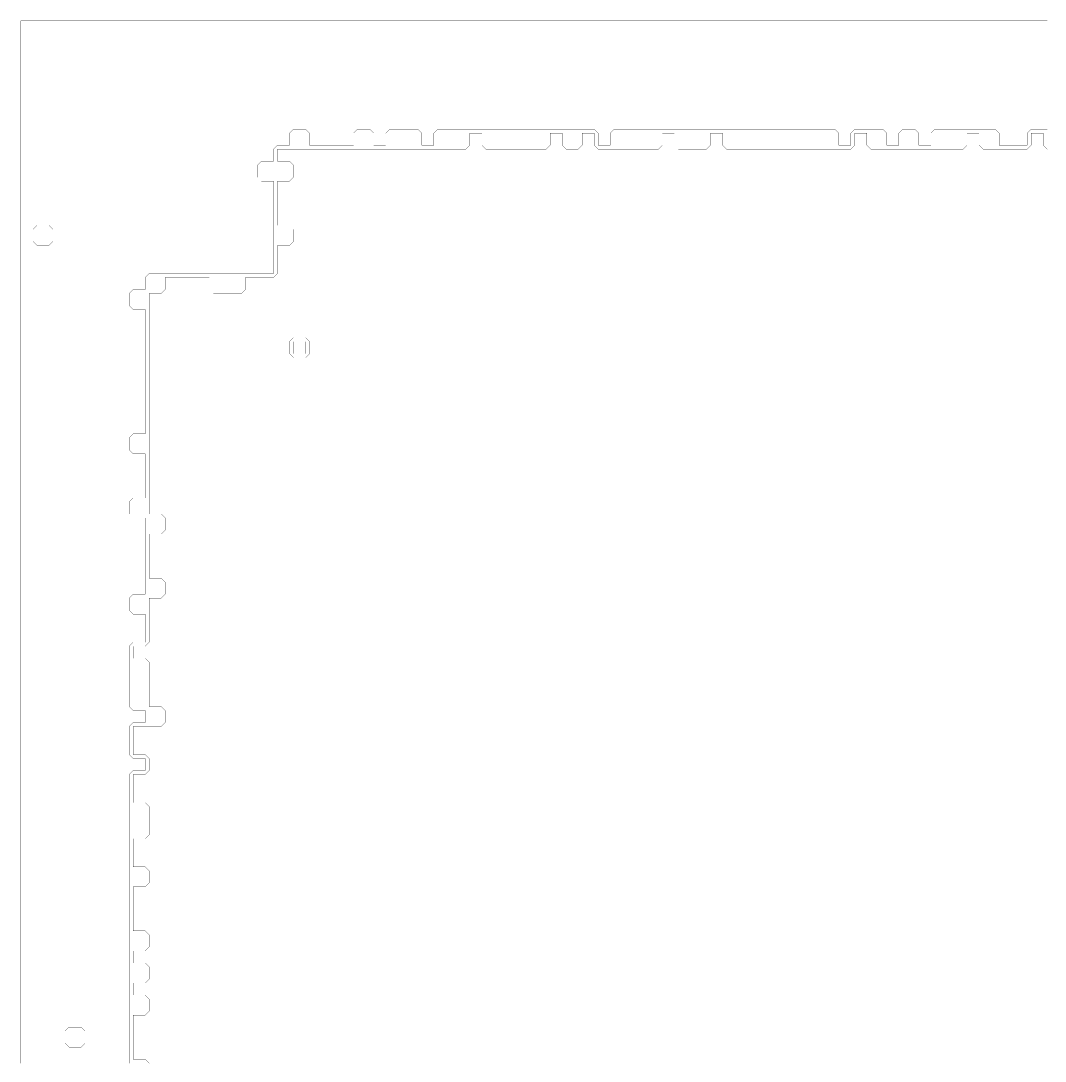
# Model space of a CAD drawing. Header units: metres. Extents: x 0 to 4990, y -4990 to 0.
# Drawn here: x 0 to 2495, y -2534 to 0 of the extents above; entities that cross this region are included whole.
import ezdxf

# ---------------------------------------------------------------- set-up
doc = ezdxf.new("R2010")
doc.units = ezdxf.units.M
doc.layers.add('conductor', color=1, linetype='Continuous')
doc.layers.add('substrate', color=5, linetype='Continuous')

msp = doc.modelspace()

# ---------------------------------------------------------------- linework, layer by layer
at = {"layer": 'conductor', "const_width": 0.5}
msp.add_lwpolyline([(2500, -312.5), (2490.234375, -302.734375), (2490.234375, -292.96875), (2490.234375, -283.203125), (2490.234375, -273.4375), (2480.46875, -273.4375), (2470.703125, -273.4375), (2460.9375, -273.4375), (2460.9375, -283.203125), (2460.9375, -292.96875), (2460.9375, -302.734375), (2451.171875, -312.5), (2441.40625, -312.5), (2431.640625, -312.5), (2421.875, -312.5), (2412.109375, -312.5), (2402.34375, -312.5), (2392.578125, -312.5), (2382.8125, -312.5), (2373.046875, -312.5), (2363.28125, -312.5), (2353.515625, -312.5), (2343.75, -312.5), (2333.984375, -302.734375), (2333.984375, -292.96875), (2333.984375, -283.203125), (2333.984375, -273.4375), (2324.21875, -273.4375), (2314.453125, -273.4375), (2304.6875, -273.4375), (2304.6875, -283.203125), (2304.6875, -292.96875), (2304.6875, -302.734375), (2294.921875, -312.5), (2285.15625, -312.5), (2275.390625, -312.5), (2265.625, -312.5), (2255.859375, -312.5), (2246.09375, -312.5), (2236.328125, -312.5), (2226.5625, -312.5), (2216.796875, -312.5), (2207.03125, -312.5), (2197.265625, -312.5), (2187.5, -312.5), (2177.734375, -312.5), (2167.96875, -312.5), (2158.203125, -312.5), (2148.4375, -312.5), (2138.671875, -312.5), (2128.90625, -312.5), (2119.140625, -312.5), (2109.375, -312.5), (2099.609375, -312.5), (2089.84375, -312.5), (2080.078125, -312.5), (2070.3125, -312.5), (2060.546875, -302.734375), (2060.546875, -292.96875), (2060.546875, -283.203125), (2060.546875, -273.4375), (2050.78125, -273.4375), (2041.015625, -273.4375), (2031.25, -273.4375), (2031.25, -283.203125), (2031.25, -292.96875), (2031.25, -302.734375), (2021.484375, -312.5), (2011.71875, -312.5), (2001.953125, -312.5), (1992.1875, -312.5), (1982.421875, -312.5), (1972.65625, -312.5), (1962.890625, -312.5), (1953.125, -312.5), (1943.359375, -312.5), (1933.59375, -312.5), (1923.828125, -312.5), (1914.0625, -312.5), (1904.296875, -312.5), (1894.53125, -312.5), (1884.765625, -312.5), (1875, -312.5), (1865.234375, -312.5), (1855.46875, -312.5), (1845.703125, -312.5), (1835.9375, -312.5), (1826.171875, -312.5), (1816.40625, -312.5), (1806.640625, -312.5), (1796.875, -312.5), (1787.109375, -312.5), (1777.34375, -312.5), (1767.578125, -312.5), (1757.8125, -312.5), (1748.046875, -312.5), (1738.28125, -312.5), (1728.515625, -312.5), (1718.75, -312.5), (1708.984375, -302.734375), (1708.984375, -292.96875), (1708.984375, -283.203125), (1708.984375, -273.4375), (1699.21875, -273.4375), (1689.453125, -273.4375), (1679.6875, -273.4375), (1679.6875, -283.203125), (1679.6875, -292.96875), (1679.6875, -302.734375), (1669.921875, -312.5), (1660.15625, -312.5), (1650.390625, -312.5), (1640.625, -312.5), (1630.859375, -312.5), (1621.09375, -312.5), (1611.328125, -312.5), (1601.5625, -312.5), (1591.796875, -302.734375), (1591.796875, -292.96875), (1591.796875, -283.203125), (1591.796875, -273.4375), (1582.03125, -273.4375), (1572.265625, -273.4375), (1562.5, -273.4375), (1562.5, -283.203125), (1562.5, -292.96875), (1562.5, -302.734375), (1552.734375, -312.5), (1542.96875, -312.5), (1533.203125, -312.5), (1523.4375, -312.5), (1513.671875, -312.5), (1503.90625, -312.5), (1494.140625, -312.5), (1484.375, -312.5), (1474.609375, -312.5), (1464.84375, -312.5), (1455.078125, -312.5), (1445.3125, -312.5), (1435.546875, -312.5), (1425.78125, -312.5), (1416.015625, -312.5), (1406.25, -312.5), (1396.484375, -302.734375), (1396.484375, -292.96875), (1396.484375, -283.203125), (1396.484375, -273.4375), (1386.71875, -273.4375), (1376.953125, -273.4375), (1367.1875, -273.4375), (1367.1875, -283.203125), (1367.1875, -292.96875), (1367.1875, -302.734375), (1357.421875, -312.5), (1347.65625, -312.5), (1337.890625, -312.5), (1328.125, -312.5), (1318.359375, -302.734375), (1318.359375, -292.96875), (1318.359375, -283.203125), (1318.359375, -273.4375), (1308.59375, -273.4375), (1298.828125, -273.4375), (1289.0625, -273.4375), (1289.0625, -283.203125), (1289.0625, -292.96875), (1289.0625, -302.734375), (1279.296875, -312.5), (1269.53125, -312.5), (1259.765625, -312.5), (1250, -312.5), (1240.234375, -312.5), (1230.46875, -312.5), (1220.703125, -312.5), (1210.9375, -312.5), (1201.171875, -312.5), (1191.40625, -312.5), (1181.640625, -312.5), (1171.875, -312.5), (1162.109375, -312.5), (1152.34375, -312.5), (1142.578125, -312.5), (1132.8125, -312.5), (1123.046875, -302.734375), (1123.046875, -292.96875), (1123.046875, -283.203125), (1123.046875, -273.4375), (1113.28125, -273.4375), (1103.515625, -273.4375), (1093.75, -273.4375), (1093.75, -283.203125), (1093.75, -292.96875), (1093.75, -302.734375), (1083.984375, -312.5), (1074.21875, -312.5), (1064.453125, -312.5), (1054.6875, -312.5), (1044.921875, -312.5), (1035.15625, -312.5), (1025.390625, -312.5), (1015.625, -312.5), (1005.859375, -312.5), (996.09375, -312.5), (986.328125, -312.5), (976.5625, -312.5), (966.796875, -312.5), (957.03125, -312.5), (947.265625, -312.5), (937.5, -312.5), (927.734375, -312.5), (917.96875, -312.5), (908.203125, -312.5), (898.4375, -312.5), (888.671875, -312.5), (878.90625, -312.5), (869.140625, -312.5), (859.375, -312.5), (849.609375, -312.5), (839.84375, -312.5), (830.078125, -312.5), (820.3125, -312.5), (810.546875, -312.5), (800.78125, -312.5), (791.015625, -312.5), (781.25, -312.5), (771.484375, -312.5), (761.71875, -312.5), (751.953125, -312.5), (742.1875, -312.5), (732.421875, -312.5), (722.65625, -312.5), (712.890625, -312.5), (703.125, -312.5), (693.359375, -312.5), (683.59375, -312.5), (673.828125, -312.5), (664.0625, -312.5), (654.296875, -312.5), (644.53125, -312.5), (634.765625, -312.5), (625, -312.5), (625, -322.265625), (625, -332.03125), (625, -341.796875), (634.765625, -341.796875), (644.53125, -341.796875), (654.296875, -341.796875), (664.0625, -351.5625), (664.0625, -361.328125), (664.0625, -371.09375), (664.0625, -380.859375), (654.296875, -390.625), (644.53125, -390.625), (634.765625, -390.625), (625, -390.625), (625, -400.390625), (625, -410.15625), (625, -419.921875), (625, -429.6875), (625, -439.453125), (625, -449.21875), (625, -458.984375), (625, -468.75), (625, -478.515625), (625, -488.28125), (625, -498.046875), (634.765625, -498.046875), (644.53125, -498.046875), (654.296875, -498.046875), (664.0625, -507.8125), (664.0625, -517.578125), (664.0625, -527.34375), (664.0625, -537.109375), (654.296875, -546.875), (644.53125, -546.875), (634.765625, -546.875), (625, -546.875), (625, -556.640625), (625, -566.40625), (625, -576.171875), (625, -585.9375), (625, -595.703125), (625, -605.46875), (625, -615.234375), (615.234375, -625), (605.46875, -625), (595.703125, -625), (585.9375, -625), (576.171875, -625), (566.40625, -625), (556.640625, -625), (546.875, -625), (546.875, -634.765625), (546.875, -644.53125), (546.875, -654.296875), (537.109375, -664.0625), (527.34375, -664.0625), (517.578125, -664.0625), (507.8125, -664.0625), (498.046875, -664.0625), (488.28125, -664.0625), (478.515625, -664.0625), (468.75, -664.0625), (458.984375, -654.296875), (458.984375, -644.53125), (458.984375, -634.765625), (458.984375, -625), (449.21875, -625), (439.453125, -625), (429.6875, -625), (419.921875, -625), (410.15625, -625), (400.390625, -625), (390.625, -625), (380.859375, -625), (371.09375, -625), (361.328125, -625), (351.5625, -625), (351.5625, -634.765625), (351.5625, -644.53125), (351.5625, -654.296875), (341.796875, -664.0625), (332.03125, -664.0625), (322.265625, -664.0625), (312.5, -664.0625), (312.5, -673.828125), (312.5, -683.59375), (312.5, -693.359375), (312.5, -703.125), (312.5, -712.890625), (312.5, -722.65625), (312.5, -732.421875), (312.5, -742.1875), (312.5, -751.953125), (312.5, -761.71875), (312.5, -771.484375), (312.5, -781.25), (312.5, -791.015625), (312.5, -800.78125), (312.5, -810.546875), (312.5, -820.3125), (312.5, -830.078125), (312.5, -839.84375), (312.5, -849.609375), (312.5, -859.375), (312.5, -869.140625), (312.5, -878.90625), (312.5, -888.671875), (312.5, -898.4375), (312.5, -908.203125), (312.5, -917.96875), (312.5, -927.734375), (312.5, -937.5), (312.5, -947.265625), (312.5, -957.03125), (312.5, -966.796875), (312.5, -976.5625), (312.5, -986.328125), (312.5, -996.09375), (312.5, -1005.859375), (312.5, -1015.625), (312.5, -1025.390625), (312.5, -1035.15625), (312.5, -1044.921875), (312.5, -1054.6875), (312.5, -1064.453125), (312.5, -1074.21875), (312.5, -1083.984375), (312.5, -1093.75), (312.5, -1103.515625), (312.5, -1113.28125), (312.5, -1123.046875), (312.5, -1132.8125), (312.5, -1142.578125), (312.5, -1152.34375), (312.5, -1162.109375), (312.5, -1171.875), (312.5, -1181.640625), (312.5, -1191.40625), (312.5, -1201.171875), (322.265625, -1201.171875), (332.03125, -1201.171875), (341.796875, -1201.171875), (351.5625, -1210.9375), (351.5625, -1220.703125), (351.5625, -1230.46875), (351.5625, -1240.234375), (341.796875, -1250), (332.03125, -1250), (322.265625, -1250), (312.5, -1250), (312.5, -1259.765625), (312.5, -1269.53125), (312.5, -1279.296875), (312.5, -1289.0625), (312.5, -1298.828125), (312.5, -1308.59375), (312.5, -1318.359375), (312.5, -1328.125), (312.5, -1337.890625), (312.5, -1347.65625), (312.5, -1357.421875), (322.265625, -1357.421875), (332.03125, -1357.421875), (341.796875, -1357.421875), (351.5625, -1367.1875), (351.5625, -1376.953125), (351.5625, -1386.71875), (351.5625, -1396.484375), (341.796875, -1406.25), (332.03125, -1406.25), (322.265625, -1406.25), (312.5, -1406.25), (312.5, -1416.015625), (312.5, -1425.78125), (312.5, -1435.546875), (312.5, -1445.3125), (312.5, -1455.078125), (312.5, -1464.84375), (312.5, -1474.609375), (312.5, -1484.375), (312.5, -1494.140625), (312.5, -1503.90625), (312.5, -1513.671875), (302.734375, -1523.4375), (292.96875, -1523.4375), (283.203125, -1523.4375), (273.4375, -1523.4375), (273.4375, -1533.203125), (273.4375, -1542.96875), (273.4375, -1552.734375), (283.203125, -1552.734375), (292.96875, -1552.734375), (302.734375, -1552.734375), (312.5, -1562.5), (312.5, -1572.265625), (312.5, -1582.03125), (312.5, -1591.796875), (312.5, -1601.5625), (312.5, -1611.328125), (312.5, -1621.09375), (312.5, -1630.859375), (312.5, -1640.625), (312.5, -1650.390625), (312.5, -1660.15625), (312.5, -1669.921875), (322.265625, -1669.921875), (332.03125, -1669.921875), (341.796875, -1669.921875), (351.5625, -1679.6875), (351.5625, -1689.453125), (351.5625, -1699.21875), (351.5625, -1708.984375), (341.796875, -1718.75), (332.03125, -1718.75), (322.265625, -1718.75), (312.5, -1718.75), (302.734375, -1718.75), (292.96875, -1718.75), (283.203125, -1718.75), (273.4375, -1718.75), (273.4375, -1728.515625), (273.4375, -1738.28125), (273.4375, -1748.046875), (273.4375, -1757.8125), (273.4375, -1767.578125), (273.4375, -1777.34375), (273.4375, -1787.109375), (283.203125, -1787.109375), (292.96875, -1787.109375), (302.734375, -1787.109375), (312.5, -1796.875), (312.5, -1806.640625), (312.5, -1816.40625), (312.5, -1826.171875), (302.734375, -1835.9375), (292.96875, -1835.9375), (283.203125, -1835.9375), (273.4375, -1835.9375), (273.4375, -1845.703125), (273.4375, -1855.46875), (273.4375, -1865.234375), (273.4375, -1875), (273.4375, -1884.765625), (273.4375, -1894.53125), (273.4375, -1904.296875), (283.203125, -1904.296875), (292.96875, -1904.296875), (302.734375, -1904.296875), (312.5, -1914.0625), (312.5, -1923.828125), (312.5, -1933.59375), (312.5, -1943.359375), (312.5, -1953.125), (312.5, -1962.890625), (312.5, -1972.65625), (312.5, -1982.421875), (302.734375, -1992.1875), (292.96875, -1992.1875), (283.203125, -1992.1875), (273.4375, -1992.1875), (273.4375, -2001.953125), (273.4375, -2011.71875), (273.4375, -2021.484375), (273.4375, -2031.25), (273.4375, -2041.015625), (273.4375, -2050.78125), (273.4375, -2060.546875), (283.203125, -2060.546875), (292.96875, -2060.546875), (302.734375, -2060.546875), (312.5, -2070.3125), (312.5, -2080.078125), (312.5, -2089.84375), (312.5, -2099.609375), (302.734375, -2109.375), (292.96875, -2109.375), (283.203125, -2109.375), (273.4375, -2109.375), (273.4375, -2119.140625), (273.4375, -2128.90625), (273.4375, -2138.671875), (273.4375, -2148.4375), (273.4375, -2158.203125), (273.4375, -2167.96875), (273.4375, -2177.734375), (273.4375, -2187.5), (273.4375, -2197.265625), (273.4375, -2207.03125), (273.4375, -2216.796875), (283.203125, -2216.796875), (292.96875, -2216.796875), (302.734375, -2216.796875), (312.5, -2226.5625), (312.5, -2236.328125), (312.5, -2246.09375), (312.5, -2255.859375), (302.734375, -2265.625), (292.96875, -2265.625), (283.203125, -2265.625), (273.4375, -2265.625), (273.4375, -2275.390625), (273.4375, -2285.15625), (273.4375, -2294.921875), (283.203125, -2294.921875), (292.96875, -2294.921875), (302.734375, -2294.921875), (312.5, -2304.6875), (312.5, -2314.453125), (312.5, -2324.21875), (312.5, -2333.984375), (302.734375, -2343.75), (292.96875, -2343.75), (283.203125, -2343.75), (273.4375, -2343.75), (273.4375, -2353.515625), (273.4375, -2363.28125), (273.4375, -2373.046875), (283.203125, -2373.046875), (292.96875, -2373.046875), (302.734375, -2373.046875), (312.5, -2382.8125), (312.5, -2392.578125), (312.5, -2402.34375), (312.5, -2412.109375), (302.734375, -2421.875), (292.96875, -2421.875), (283.203125, -2421.875), (273.4375, -2421.875), (273.4375, -2431.640625), (273.4375, -2441.40625), (273.4375, -2451.171875), (273.4375, -2460.9375), (273.4375, -2470.703125), (273.4375, -2480.46875), (273.4375, -2490.234375), (273.4375, -2500), (273.4375, -2509.765625), (273.4375, -2519.53125), (273.4375, -2529.296875), (283.203125, -2529.296875), (292.96875, -2529.296875), (302.734375, -2529.296875), (312.5, -2539.0625)], dxfattribs=at)
msp.add_lwpolyline([(654.296875, -781.25), (664.0625, -771.484375), (673.828125, -771.484375), (683.59375, -771.484375), (693.359375, -771.484375), (703.125, -781.25), (703.125, -791.015625), (703.125, -800.78125), (703.125, -810.546875), (693.359375, -820.3125), (683.59375, -820.3125), (673.828125, -820.3125), (664.0625, -820.3125), (654.296875, -810.546875), (654.296875, -800.78125), (654.296875, -791.015625)], close=True, dxfattribs=at)
at = {"layer": 'substrate', "const_width": 0.5}
for points in [[(2500, 0), (2490.234375, 0), (2480.46875, 0), (2470.703125, 0), (2460.9375, 0), (2451.171875, 0), (2441.40625, 0), (2431.640625, 0), (2421.875, 0), (2412.109375, 0), (2402.34375, 0), (2392.578125, 0), (2382.8125, 0), (2373.046875, 0), (2363.28125, 0), (2353.515625, 0), (2343.75, 0), (2333.984375, 0), (2324.21875, 0), (2314.453125, 0), (2304.6875, 0), (2294.921875, 0), (2285.15625, 0), (2275.390625, 0), (2265.625, 0), (2255.859375, 0), (2246.09375, 0), (2236.328125, 0), (2226.5625, 0), (2216.796875, 0), (2207.03125, 0), (2197.265625, 0), (2187.5, 0), (2177.734375, 0), (2167.96875, 0), (2158.203125, 0), (2148.4375, 0), (2138.671875, 0), (2128.90625, 0), (2119.140625, 0), (2109.375, 0), (2099.609375, 0), (2089.84375, 0), (2080.078125, 0), (2070.3125, 0), (2060.546875, 0), (2050.78125, 0), (2041.015625, 0), (2031.25, 0), (2021.484375, 0), (2011.71875, 0), (2001.953125, 0), (1992.1875, 0), (1982.421875, 0), (1972.65625, 0), (1962.890625, 0), (1953.125, 0), (1943.359375, 0), (1933.59375, 0), (1923.828125, 0), (1914.0625, 0), (1904.296875, 0), (1894.53125, 0), (1884.765625, 0), (1875, 0), (1865.234375, 0), (1855.46875, 0), (1845.703125, 0), (1835.9375, 0), (1826.171875, 0), (1816.40625, 0), (1806.640625, 0), (1796.875, 0), (1787.109375, 0), (1777.34375, 0), (1767.578125, 0), (1757.8125, 0), (1748.046875, 0), (1738.28125, 0), (1728.515625, 0), (1718.75, 0), (1708.984375, 0), (1699.21875, 0), (1689.453125, 0), (1679.6875, 0), (1669.921875, 0), (1660.15625, 0), (1650.390625, 0), (1640.625, 0), (1630.859375, 0), (1621.09375, 0), (1611.328125, 0), (1601.5625, 0), (1591.796875, 0), (1582.03125, 0), (1572.265625, 0), (1562.5, 0), (1552.734375, 0), (1542.96875, 0), (1533.203125, 0), (1523.4375, 0), (1513.671875, 0), (1503.90625, 0), (1494.140625, 0), (1484.375, 0), (1474.609375, 0), (1464.84375, 0), (1455.078125, 0), (1445.3125, 0), (1435.546875, 0), (1425.78125, 0), (1416.015625, 0), (1406.25, 0), (1396.484375, 0), (1386.71875, 0), (1376.953125, 0), (1367.1875, 0), (1357.421875, 0), (1347.65625, 0), (1337.890625, 0), (1328.125, 0), (1318.359375, 0), (1308.59375, 0), (1298.828125, 0), (1289.0625, 0), (1279.296875, 0), (1269.53125, 0), (1259.765625, 0), (1250, 0), (1240.234375, 0), (1230.46875, 0), (1220.703125, 0), (1210.9375, 0), (1201.171875, 0), (1191.40625, 0), (1181.640625, 0), (1171.875, 0), (1162.109375, 0), (1152.34375, 0), (1142.578125, 0), (1132.8125, 0), (1123.046875, 0), (1113.28125, 0), (1103.515625, 0), (1093.75, 0), (1083.984375, 0), (1074.21875, 0), (1064.453125, 0), (1054.6875, 0), (1044.921875, 0), (1035.15625, 0), (1025.390625, 0), (1015.625, 0), (1005.859375, 0), (996.09375, 0), (986.328125, 0), (976.5625, 0), (966.796875, 0), (957.03125, 0), (947.265625, 0), (937.5, 0), (927.734375, 0), (917.96875, 0), (908.203125, 0), (898.4375, 0), (888.671875, 0), (878.90625, 0), (869.140625, 0), (859.375, 0), (849.609375, 0), (839.84375, 0), (830.078125, 0), (820.3125, 0), (810.546875, 0), (800.78125, 0), (791.015625, 0), (781.25, 0), (771.484375, 0), (761.71875, 0), (751.953125, 0), (742.1875, 0), (732.421875, 0), (722.65625, 0), (712.890625, 0), (703.125, 0), (693.359375, 0), (683.59375, 0), (673.828125, 0), (664.0625, 0), (654.296875, 0), (644.53125, 0), (634.765625, 0), (625, 0), (615.234375, 0), (605.46875, 0), (595.703125, 0), (585.9375, 0), (576.171875, 0), (566.40625, 0), (556.640625, 0), (546.875, 0), (537.109375, 0), (527.34375, 0), (517.578125, 0), (507.8125, 0), (498.046875, 0), (488.28125, 0), (478.515625, 0), (468.75, 0), (458.984375, 0), (449.21875, 0), (439.453125, 0), (429.6875, 0), (419.921875, 0), (410.15625, 0), (400.390625, 0), (390.625, 0), (380.859375, 0), (371.09375, 0), (361.328125, 0), (351.5625, 0), (341.796875, 0), (332.03125, 0), (322.265625, 0), (312.5, 0), (302.734375, 0), (292.96875, 0), (283.203125, 0), (273.4375, 0), (263.671875, 0), (253.90625, 0), (244.140625, 0), (234.375, 0), (224.609375, 0), (214.84375, 0), (205.078125, 0), (195.3125, 0), (185.546875, 0), (175.78125, 0), (166.015625, 0), (156.25, 0), (146.484375, 0), (136.71875, 0), (126.953125, 0), (117.1875, 0), (107.421875, 0), (97.65625, 0), (87.890625, 0), (78.125, 0), (68.359375, 0), (58.59375, 0), (48.828125, 0), (39.0625, 0), (29.296875, 0), (19.53125, 0), (9.765625, 0), (0, 0), (0, -9.765625), (0, -19.53125), (0, -29.296875), (0, -39.0625), (0, -48.828125), (0, -58.59375), (0, -68.359375), (0, -78.125), (0, -87.890625), (0, -97.65625), (0, -107.421875), (0, -117.1875), (0, -126.953125), (0, -136.71875), (0, -146.484375), (0, -156.25), (0, -166.015625), (0, -175.78125), (0, -185.546875), (0, -195.3125), (0, -205.078125), (0, -214.84375), (0, -224.609375), (0, -234.375), (0, -244.140625), (0, -253.90625), (0, -263.671875), (0, -273.4375), (0, -283.203125), (0, -292.96875), (0, -302.734375), (0, -312.5), (0, -322.265625), (0, -332.03125), (0, -341.796875), (0, -351.5625), (0, -361.328125), (0, -371.09375), (0, -380.859375), (0, -390.625), (0, -400.390625), (0, -410.15625), (0, -419.921875), (0, -429.6875), (0, -439.453125), (0, -449.21875), (0, -458.984375), (0, -468.75), (0, -478.515625), (0, -488.28125), (0, -498.046875), (0, -507.8125), (0, -517.578125), (0, -527.34375), (0, -537.109375), (0, -546.875), (0, -556.640625), (0, -566.40625), (0, -576.171875), (0, -585.9375), (0, -595.703125), (0, -605.46875), (0, -615.234375), (0, -625), (0, -634.765625), (0, -644.53125), (0, -654.296875), (0, -664.0625), (0, -673.828125), (0, -683.59375), (0, -693.359375), (0, -703.125), (0, -712.890625), (0, -722.65625), (0, -732.421875), (0, -742.1875), (0, -751.953125), (0, -761.71875), (0, -771.484375), (0, -781.25), (0, -791.015625), (0, -800.78125), (0, -810.546875), (0, -820.3125), (0, -830.078125), (0, -839.84375), (0, -849.609375), (0, -859.375), (0, -869.140625), (0, -878.90625), (0, -888.671875), (0, -898.4375), (0, -908.203125), (0, -917.96875), (0, -927.734375), (0, -937.5), (0, -947.265625), (0, -957.03125), (0, -966.796875), (0, -976.5625), (0, -986.328125), (0, -996.09375), (0, -1005.859375), (0, -1015.625), (0, -1025.390625), (0, -1035.15625), (0, -1044.921875), (0, -1054.6875), (0, -1064.453125), (0, -1074.21875), (0, -1083.984375), (0, -1093.75), (0, -1103.515625), (0, -1113.28125), (0, -1123.046875), (0, -1132.8125), (0, -1142.578125), (0, -1152.34375), (0, -1162.109375), (0, -1171.875), (0, -1181.640625), (0, -1191.40625), (0, -1201.171875), (0, -1210.9375), (0, -1220.703125), (0, -1230.46875), (0, -1240.234375), (0, -1250), (0, -1259.765625), (0, -1269.53125), (0, -1279.296875), (0, -1289.0625), (0, -1298.828125), (0, -1308.59375), (0, -1318.359375), (0, -1328.125), (0, -1337.890625), (0, -1347.65625), (0, -1357.421875), (0, -1367.1875), (0, -1376.953125), (0, -1386.71875), (0, -1396.484375), (0, -1406.25), (0, -1416.015625), (0, -1425.78125), (0, -1435.546875), (0, -1445.3125), (0, -1455.078125), (0, -1464.84375), (0, -1474.609375), (0, -1484.375), (0, -1494.140625), (0, -1503.90625), (0, -1513.671875), (0, -1523.4375), (0, -1533.203125), (0, -1542.96875), (0, -1552.734375), (0, -1562.5), (0, -1572.265625), (0, -1582.03125), (0, -1591.796875), (0, -1601.5625), (0, -1611.328125), (0, -1621.09375), (0, -1630.859375), (0, -1640.625), (0, -1650.390625), (0, -1660.15625), (0, -1669.921875), (0, -1679.6875), (0, -1689.453125), (0, -1699.21875), (0, -1708.984375), (0, -1718.75), (0, -1728.515625), (0, -1738.28125), (0, -1748.046875), (0, -1757.8125), (0, -1767.578125), (0, -1777.34375), (0, -1787.109375), (0, -1796.875), (0, -1806.640625), (0, -1816.40625), (0, -1826.171875), (0, -1835.9375), (0, -1845.703125), (0, -1855.46875), (0, -1865.234375), (0, -1875), (0, -1884.765625), (0, -1894.53125), (0, -1904.296875), (0, -1914.0625), (0, -1923.828125), (0, -1933.59375), (0, -1943.359375), (0, -1953.125), (0, -1962.890625), (0, -1972.65625), (0, -1982.421875), (0, -1992.1875), (0, -2001.953125), (0, -2011.71875), (0, -2021.484375), (0, -2031.25), (0, -2041.015625), (0, -2050.78125), (0, -2060.546875), (0, -2070.3125), (0, -2080.078125), (0, -2089.84375), (0, -2099.609375), (0, -2109.375), (0, -2119.140625), (0, -2128.90625), (0, -2138.671875), (0, -2148.4375), (0, -2158.203125), (0, -2167.96875), (0, -2177.734375), (0, -2187.5), (0, -2197.265625), (0, -2207.03125), (0, -2216.796875), (0, -2226.5625), (0, -2236.328125), (0, -2246.09375), (0, -2255.859375), (0, -2265.625), (0, -2275.390625), (0, -2285.15625), (0, -2294.921875), (0, -2304.6875), (0, -2314.453125), (0, -2324.21875), (0, -2333.984375), (0, -2343.75), (0, -2353.515625), (0, -2363.28125), (0, -2373.046875), (0, -2382.8125), (0, -2392.578125), (0, -2402.34375), (0, -2412.109375), (0, -2421.875), (0, -2431.640625), (0, -2441.40625), (0, -2451.171875), (0, -2460.9375), (0, -2470.703125), (0, -2480.46875), (0, -2490.234375), (0, -2500), (0, -2509.765625), (0, -2519.53125), (0, -2529.296875), (0, -2539.0625)], [(263.671875, -2539.0625), (263.671875, -2529.296875), (263.671875, -2519.53125), (263.671875, -2509.765625), (263.671875, -2500), (263.671875, -2490.234375), (263.671875, -2480.46875), (263.671875, -2470.703125), (263.671875, -2460.9375), (263.671875, -2451.171875), (263.671875, -2441.40625), (263.671875, -2431.640625), (263.671875, -2421.875), (263.671875, -2412.109375), (263.671875, -2402.34375), (263.671875, -2392.578125), (263.671875, -2382.8125), (263.671875, -2373.046875), (263.671875, -2363.28125), (263.671875, -2353.515625), (263.671875, -2343.75), (263.671875, -2333.984375), (263.671875, -2324.21875), (263.671875, -2314.453125), (263.671875, -2304.6875), (263.671875, -2294.921875), (263.671875, -2285.15625), (263.671875, -2275.390625), (263.671875, -2265.625), (263.671875, -2255.859375), (263.671875, -2246.09375), (263.671875, -2236.328125), (263.671875, -2226.5625), (263.671875, -2216.796875), (263.671875, -2207.03125), (263.671875, -2197.265625), (263.671875, -2187.5), (263.671875, -2177.734375), (263.671875, -2167.96875), (263.671875, -2158.203125), (263.671875, -2148.4375), (263.671875, -2138.671875), (263.671875, -2128.90625), (263.671875, -2119.140625), (263.671875, -2109.375), (263.671875, -2099.609375), (263.671875, -2089.84375), (263.671875, -2080.078125), (263.671875, -2070.3125), (263.671875, -2060.546875), (263.671875, -2050.78125), (263.671875, -2041.015625), (263.671875, -2031.25), (263.671875, -2021.484375), (263.671875, -2011.71875), (263.671875, -2001.953125), (263.671875, -1992.1875), (263.671875, -1982.421875), (263.671875, -1972.65625), (263.671875, -1962.890625), (263.671875, -1953.125), (263.671875, -1943.359375), (263.671875, -1933.59375), (263.671875, -1923.828125), (263.671875, -1914.0625), (263.671875, -1904.296875), (263.671875, -1894.53125), (263.671875, -1884.765625), (263.671875, -1875), (263.671875, -1865.234375), (263.671875, -1855.46875), (263.671875, -1845.703125), (263.671875, -1835.9375), (273.4375, -1826.171875), (283.203125, -1826.171875), (292.96875, -1826.171875), (302.734375, -1826.171875), (302.734375, -1816.40625), (302.734375, -1806.640625), (302.734375, -1796.875), (292.96875, -1796.875), (283.203125, -1796.875), (273.4375, -1796.875), (263.671875, -1787.109375), (263.671875, -1777.34375), (263.671875, -1767.578125), (263.671875, -1757.8125), (263.671875, -1748.046875), (263.671875, -1738.28125), (263.671875, -1728.515625), (263.671875, -1718.75), (273.4375, -1708.984375), (283.203125, -1708.984375), (292.96875, -1708.984375), (302.734375, -1708.984375), (302.734375, -1699.21875), (302.734375, -1689.453125), (302.734375, -1679.6875), (292.96875, -1679.6875), (283.203125, -1679.6875), (273.4375, -1679.6875), (263.671875, -1669.921875), (263.671875, -1660.15625), (263.671875, -1650.390625), (263.671875, -1640.625), (263.671875, -1630.859375), (263.671875, -1621.09375), (263.671875, -1611.328125), (263.671875, -1601.5625), (263.671875, -1591.796875), (263.671875, -1582.03125), (263.671875, -1572.265625), (263.671875, -1562.5), (263.671875, -1552.734375), (263.671875, -1542.96875), (263.671875, -1533.203125), (263.671875, -1523.4375), (273.4375, -1513.671875), (283.203125, -1513.671875), (292.96875, -1513.671875), (302.734375, -1513.671875), (302.734375, -1503.90625), (302.734375, -1494.140625), (302.734375, -1484.375), (302.734375, -1474.609375), (302.734375, -1464.84375), (302.734375, -1455.078125), (302.734375, -1445.3125), (292.96875, -1445.3125), (283.203125, -1445.3125), (273.4375, -1445.3125), (263.671875, -1435.546875), (263.671875, -1425.78125), (263.671875, -1416.015625), (263.671875, -1406.25), (273.4375, -1396.484375), (283.203125, -1396.484375), (292.96875, -1396.484375), (302.734375, -1396.484375), (302.734375, -1386.71875), (302.734375, -1376.953125), (302.734375, -1367.1875), (302.734375, -1357.421875), (302.734375, -1347.65625), (302.734375, -1337.890625), (302.734375, -1328.125), (302.734375, -1318.359375), (302.734375, -1308.59375), (302.734375, -1298.828125), (302.734375, -1289.0625), (302.734375, -1279.296875), (302.734375, -1269.53125), (302.734375, -1259.765625), (302.734375, -1250), (302.734375, -1240.234375), (302.734375, -1230.46875), (302.734375, -1220.703125), (302.734375, -1210.9375), (292.96875, -1210.9375), (283.203125, -1210.9375), (273.4375, -1210.9375), (263.671875, -1201.171875), (263.671875, -1191.40625), (263.671875, -1181.640625), (263.671875, -1171.875), (273.4375, -1162.109375), (283.203125, -1162.109375), (292.96875, -1162.109375), (302.734375, -1162.109375), (302.734375, -1152.34375), (302.734375, -1142.578125), (302.734375, -1132.8125), (302.734375, -1123.046875), (302.734375, -1113.28125), (302.734375, -1103.515625), (302.734375, -1093.75), (302.734375, -1083.984375), (302.734375, -1074.21875), (302.734375, -1064.453125), (302.734375, -1054.6875), (292.96875, -1054.6875), (283.203125, -1054.6875), (273.4375, -1054.6875), (263.671875, -1044.921875), (263.671875, -1035.15625), (263.671875, -1025.390625), (263.671875, -1015.625), (273.4375, -1005.859375), (283.203125, -1005.859375), (292.96875, -1005.859375), (302.734375, -1005.859375), (302.734375, -996.09375), (302.734375, -986.328125), (302.734375, -976.5625), (302.734375, -966.796875), (302.734375, -957.03125), (302.734375, -947.265625), (302.734375, -937.5), (302.734375, -927.734375), (302.734375, -917.96875), (302.734375, -908.203125), (302.734375, -898.4375), (302.734375, -888.671875), (302.734375, -878.90625), (302.734375, -869.140625), (302.734375, -859.375), (302.734375, -849.609375), (302.734375, -839.84375), (302.734375, -830.078125), (302.734375, -820.3125), (302.734375, -810.546875), (302.734375, -800.78125), (302.734375, -791.015625), (302.734375, -781.25), (302.734375, -771.484375), (302.734375, -761.71875), (302.734375, -751.953125), (302.734375, -742.1875), (302.734375, -732.421875), (302.734375, -722.65625), (302.734375, -712.890625), (302.734375, -703.125), (292.96875, -703.125), (283.203125, -703.125), (273.4375, -703.125), (263.671875, -693.359375), (263.671875, -683.59375), (263.671875, -673.828125), (263.671875, -664.0625), (273.4375, -654.296875), (283.203125, -654.296875), (292.96875, -654.296875), (302.734375, -654.296875), (302.734375, -644.53125), (302.734375, -634.765625), (302.734375, -625), (312.5, -615.234375), (322.265625, -615.234375), (332.03125, -615.234375), (341.796875, -615.234375), (351.5625, -615.234375), (361.328125, -615.234375), (371.09375, -615.234375), (380.859375, -615.234375), (390.625, -615.234375), (400.390625, -615.234375), (410.15625, -615.234375), (419.921875, -615.234375), (429.6875, -615.234375), (439.453125, -615.234375), (449.21875, -615.234375), (458.984375, -615.234375), (468.75, -615.234375), (478.515625, -615.234375), (488.28125, -615.234375), (498.046875, -615.234375), (507.8125, -615.234375), (517.578125, -615.234375), (527.34375, -615.234375), (537.109375, -615.234375), (546.875, -615.234375), (556.640625, -615.234375), (566.40625, -615.234375), (576.171875, -615.234375), (585.9375, -615.234375), (595.703125, -615.234375), (605.46875, -615.234375), (615.234375, -615.234375), (615.234375, -605.46875), (615.234375, -595.703125), (615.234375, -585.9375), (615.234375, -576.171875), (615.234375, -566.40625), (615.234375, -556.640625), (615.234375, -546.875), (615.234375, -537.109375), (615.234375, -527.34375), (615.234375, -517.578125), (615.234375, -507.8125), (615.234375, -498.046875), (615.234375, -488.28125), (615.234375, -478.515625), (615.234375, -468.75), (615.234375, -458.984375), (615.234375, -449.21875), (615.234375, -439.453125), (615.234375, -429.6875), (615.234375, -419.921875), (615.234375, -410.15625), (615.234375, -400.390625), (615.234375, -390.625), (605.46875, -390.625), (595.703125, -390.625), (585.9375, -390.625), (576.171875, -380.859375), (576.171875, -371.09375), (576.171875, -361.328125), (576.171875, -351.5625), (585.9375, -341.796875), (595.703125, -341.796875), (605.46875, -341.796875), (615.234375, -341.796875), (615.234375, -332.03125), (615.234375, -322.265625), (615.234375, -312.5), (625, -302.734375), (634.765625, -302.734375), (644.53125, -302.734375), (654.296875, -302.734375), (654.296875, -292.96875), (654.296875, -283.203125), (654.296875, -273.4375), (664.0625, -263.671875), (673.828125, -263.671875), (683.59375, -263.671875), (693.359375, -263.671875), (703.125, -273.4375), (703.125, -283.203125), (703.125, -292.96875), (703.125, -302.734375), (712.890625, -302.734375), (722.65625, -302.734375), (732.421875, -302.734375), (742.1875, -302.734375), (751.953125, -302.734375), (761.71875, -302.734375), (771.484375, -302.734375), (781.25, -302.734375), (791.015625, -302.734375), (800.78125, -302.734375), (810.546875, -302.734375), (810.546875, -292.96875), (810.546875, -283.203125), (810.546875, -273.4375), (820.3125, -263.671875), (830.078125, -263.671875), (839.84375, -263.671875), (849.609375, -263.671875), (859.375, -273.4375), (859.375, -283.203125), (859.375, -292.96875), (859.375, -302.734375), (869.140625, -302.734375), (878.90625, -302.734375), (888.671875, -302.734375), (888.671875, -292.96875), (888.671875, -283.203125), (888.671875, -273.4375), (898.4375, -263.671875), (908.203125, -263.671875), (917.96875, -263.671875), (927.734375, -263.671875), (937.5, -263.671875), (947.265625, -263.671875), (957.03125, -263.671875), (966.796875, -263.671875), (976.5625, -273.4375), (976.5625, -283.203125), (976.5625, -292.96875), (976.5625, -302.734375), (986.328125, -302.734375), (996.09375, -302.734375), (1005.859375, -302.734375), (1005.859375, -292.96875), (1005.859375, -283.203125), (1005.859375, -273.4375), (1015.625, -263.671875), (1025.390625, -263.671875), (1035.15625, -263.671875), (1044.921875, -263.671875), (1054.6875, -263.671875), (1064.453125, -263.671875), (1074.21875, -263.671875), (1083.984375, -263.671875), (1093.75, -263.671875), (1103.515625, -263.671875), (1113.28125, -263.671875), (1123.046875, -263.671875), (1132.8125, -263.671875), (1142.578125, -263.671875), (1152.34375, -263.671875), (1162.109375, -263.671875), (1171.875, -263.671875), (1181.640625, -263.671875), (1191.40625, -263.671875), (1201.171875, -263.671875), (1210.9375, -263.671875), (1220.703125, -263.671875), (1230.46875, -263.671875), (1240.234375, -263.671875), (1250, -263.671875), (1259.765625, -263.671875), (1269.53125, -263.671875), (1279.296875, -263.671875), (1289.0625, -263.671875), (1298.828125, -263.671875), (1308.59375, -263.671875), (1318.359375, -263.671875), (1328.125, -263.671875), (1337.890625, -263.671875), (1347.65625, -263.671875), (1357.421875, -263.671875), (1367.1875, -263.671875), (1376.953125, -263.671875), (1386.71875, -263.671875), (1396.484375, -263.671875), (1406.25, -273.4375), (1406.25, -283.203125), (1406.25, -292.96875), (1406.25, -302.734375), (1416.015625, -302.734375), (1425.78125, -302.734375), (1435.546875, -302.734375), (1435.546875, -292.96875), (1435.546875, -283.203125), (1435.546875, -273.4375), (1445.3125, -263.671875), (1455.078125, -263.671875), (1464.84375, -263.671875), (1474.609375, -263.671875), (1484.375, -263.671875), (1494.140625, -263.671875), (1503.90625, -263.671875), (1513.671875, -263.671875), (1523.4375, -263.671875), (1533.203125, -263.671875), (1542.96875, -263.671875), (1552.734375, -263.671875), (1562.5, -263.671875), (1572.265625, -263.671875), (1582.03125, -263.671875), (1591.796875, -263.671875), (1601.5625, -263.671875), (1611.328125, -263.671875), (1621.09375, -263.671875), (1630.859375, -263.671875), (1640.625, -263.671875), (1650.390625, -263.671875), (1660.15625, -263.671875), (1669.921875, -263.671875), (1679.6875, -263.671875), (1689.453125, -263.671875), (1699.21875, -263.671875), (1708.984375, -263.671875), (1718.75, -263.671875), (1728.515625, -263.671875), (1738.28125, -263.671875), (1748.046875, -263.671875), (1757.8125, -263.671875), (1767.578125, -263.671875), (1777.34375, -263.671875), (1787.109375, -263.671875), (1796.875, -263.671875), (1806.640625, -263.671875), (1816.40625, -263.671875), (1826.171875, -263.671875), (1835.9375, -263.671875), (1845.703125, -263.671875), (1855.46875, -263.671875), (1865.234375, -263.671875), (1875, -263.671875), (1884.765625, -263.671875), (1894.53125, -263.671875), (1904.296875, -263.671875), (1914.0625, -263.671875), (1923.828125, -263.671875), (1933.59375, -263.671875), (1943.359375, -263.671875), (1953.125, -263.671875), (1962.890625, -263.671875), (1972.65625, -263.671875), (1982.421875, -263.671875), (1992.1875, -273.4375), (1992.1875, -283.203125), (1992.1875, -292.96875), (1992.1875, -302.734375), (2001.953125, -302.734375), (2011.71875, -302.734375), (2021.484375, -302.734375), (2021.484375, -292.96875), (2021.484375, -283.203125), (2021.484375, -273.4375), (2031.25, -263.671875), (2041.015625, -263.671875), (2050.78125, -263.671875), (2060.546875, -263.671875), (2070.3125, -263.671875), (2080.078125, -263.671875), (2089.84375, -263.671875), (2099.609375, -263.671875), (2109.375, -273.4375), (2109.375, -283.203125), (2109.375, -292.96875), (2109.375, -302.734375), (2119.140625, -302.734375), (2128.90625, -302.734375), (2138.671875, -302.734375), (2138.671875, -292.96875), (2138.671875, -283.203125), (2138.671875, -273.4375), (2148.4375, -263.671875), (2158.203125, -263.671875), (2167.96875, -263.671875), (2177.734375, -263.671875), (2187.5, -273.4375), (2187.5, -283.203125), (2187.5, -292.96875), (2187.5, -302.734375), (2197.265625, -302.734375), (2207.03125, -302.734375), (2216.796875, -302.734375), (2216.796875, -292.96875), (2216.796875, -283.203125), (2216.796875, -273.4375), (2226.5625, -263.671875), (2236.328125, -263.671875), (2246.09375, -263.671875), (2255.859375, -263.671875), (2265.625, -263.671875), (2275.390625, -263.671875), (2285.15625, -263.671875), (2294.921875, -263.671875), (2304.6875, -263.671875), (2314.453125, -263.671875), (2324.21875, -263.671875), (2333.984375, -263.671875), (2343.75, -263.671875), (2353.515625, -263.671875), (2363.28125, -263.671875), (2373.046875, -263.671875), (2382.8125, -273.4375), (2382.8125, -283.203125), (2382.8125, -292.96875), (2382.8125, -302.734375), (2392.578125, -302.734375), (2402.34375, -302.734375), (2412.109375, -302.734375), (2421.875, -302.734375), (2431.640625, -302.734375), (2441.40625, -302.734375), (2451.171875, -302.734375), (2451.171875, -292.96875), (2451.171875, -283.203125), (2451.171875, -273.4375), (2460.9375, -263.671875), (2470.703125, -263.671875), (2480.46875, -263.671875), (2490.234375, -263.671875), (2500, -263.671875)]]:
    msp.add_lwpolyline(points, dxfattribs=at)
for points in [[(29.296875, -507.8125), (39.0625, -498.046875), (48.828125, -498.046875), (58.59375, -498.046875), (68.359375, -498.046875), (78.125, -507.8125), (78.125, -517.578125), (78.125, -527.34375), (78.125, -537.109375), (68.359375, -546.875), (58.59375, -546.875), (48.828125, -546.875), (39.0625, -546.875), (29.296875, -537.109375), (29.296875, -527.34375), (29.296875, -517.578125)], [(664.0625, -781.25), (664.0625, -791.015625), (664.0625, -800.78125), (664.0625, -810.546875), (673.828125, -810.546875), (683.59375, -810.546875), (693.359375, -810.546875), (693.359375, -800.78125), (693.359375, -791.015625), (693.359375, -781.25), (683.59375, -781.25), (673.828125, -781.25)], [(107.421875, -2460.9375), (117.1875, -2451.171875), (126.953125, -2451.171875), (136.71875, -2451.171875), (146.484375, -2451.171875), (156.25, -2460.9375), (156.25, -2470.703125), (156.25, -2480.46875), (156.25, -2490.234375), (146.484375, -2500), (136.71875, -2500), (126.953125, -2500), (117.1875, -2500), (107.421875, -2490.234375), (107.421875, -2480.46875), (107.421875, -2470.703125)]]:
    msp.add_lwpolyline(points, close=True, dxfattribs=at)

doc.saveas('drawing.dxf')
